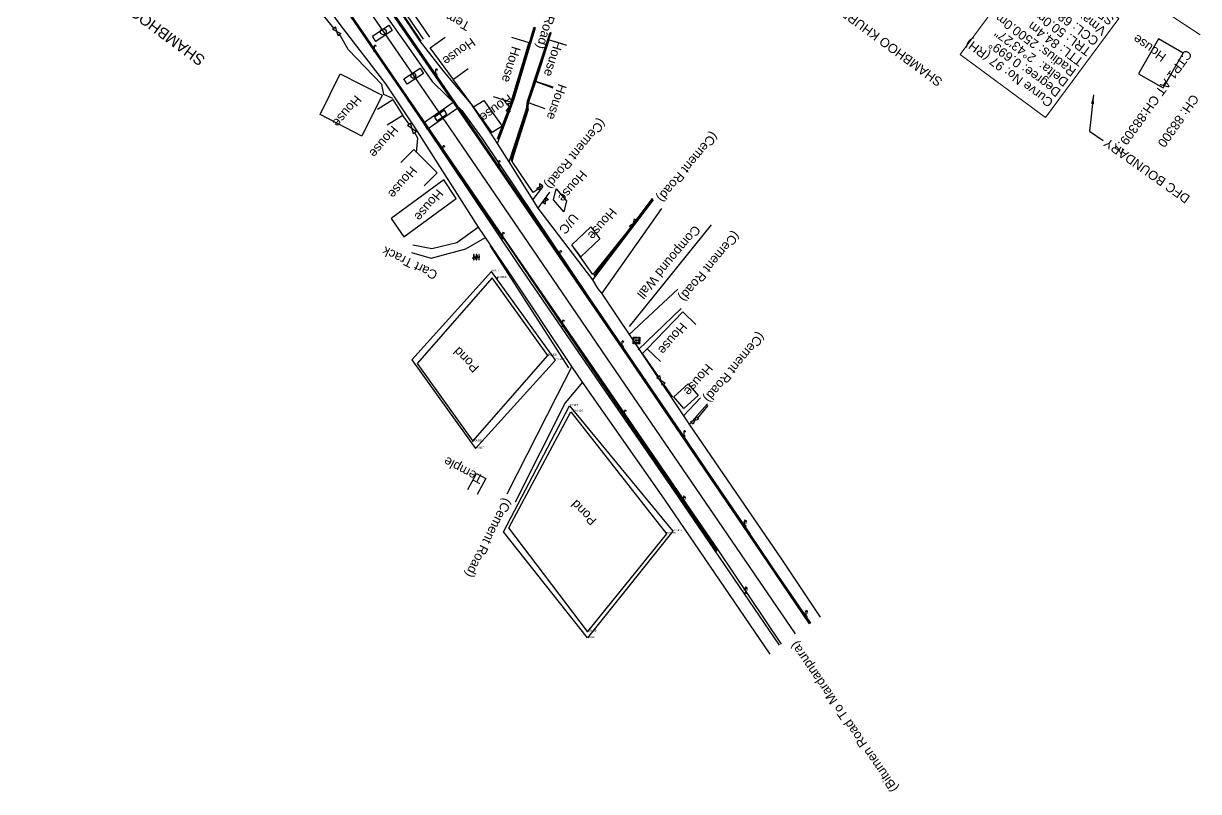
# Model space of a CAD drawing. Header units: metres. Extents: x 644418 to 1306172, y 3366650 to 6747308.
# Drawn here: x 661191 to 661513.7, y 3367369.7 to 3367580.5 of the extents above; entities that cross this region are included whole.
import ezdxf
from ezdxf.enums import TextEntityAlignment as Align

# ---------------------------------------------------------------- set-up
doc = ezdxf.new("R2010")
doc.units = ezdxf.units.M
doc.header["$MEASUREMENT"] = 0
doc.linetypes.add('CENTER', pattern=[2, 1.25, -0.25, 0.25, -0.25])
doc.linetypes.add('PHANTOM', pattern=[2.5, 1.25, -0.25, 0.25, -0.25, 0.25, -0.25])
for name, color, linetype in [('BRIDGE_PARAPET', 7, 'Continuous'), ('CART_TRACK', 34, 'Continuous'), ('COMPOUND_WALL', 251, 'Continuous'), ('DFCC Boundary', 6, 'CENTER'), ('DRAIN_BOTTOM', 5, 'Continuous'), ('DRAIN_TOP', 5, 'Continuous'), ('Gate', 251, 'Continuous'), ('GRILL', 251, 'Continuous'), ('LAMP_POST', 7, 'Continuous'), ('Manhole', 251, 'Continuous'), ('PIER_OR_ABUTMENT', 7, 'Continuous'), ('POND_BOTTOM', 5, 'Continuous'), ('POND_TOP', 5, 'Continuous'), ('RELIGIOUS_PLACE', 251, 'Continuous'), ('RESIDENTIAL_BL_PUC', 251, 'Continuous'), ('RESIDENTIAL_BL_SEMI', 251, 'Continuous'), ('SIGN_BOARD', 251, 'Continuous'), ('SUB_ROAD_CENTRE', 34, 'Continuous'), ('SUB_ROAD_EDGE', 34, 'Continuous'), ('TOPO_GATE', 251, 'Continuous'), ('TOPO_TEXT', 251, 'Continuous'), ('TRANSFORMER', 251, 'Continuous'), ('Village Name', 7, 'Continuous')]:
    doc.layers.add(name, color=color, linetype=linetype)
for name, color, linetype, lineweight in [('Proposed Chainage', 10, 'Continuous', 0), ('Proposed Curve_Details', 10, 'Continuous', 0), ('PROPOSED DFCC TOE LINE', 239, 'Continuous', 0), ('Proposed TPTC Chainages', 1, 'Continuous', 0)]:
    doc.layers.add(name, color=color, linetype=linetype, lineweight=lineweight)
doc.styles.add('ROMANS', font='romans.shx')
doc.styles.get("Standard").update_dxf_attribs({"font": 'arial.ttf'})
doc.styles.add('Style-Arial', font='arial.ttf')
doc.styles.add('Vill txt', font='arial.ttf', dxfattribs={"height": 3})
doc.dimstyles.new('ISO-25', dxfattribs={"dimtxt": 2.5, "dimasz": 2.5, "dimexe": 1.25, "dimexo": 0.625, "dimtad": 1, "dimtxsty": 'Standard', "dimcen": 2.5, "dimadec": 0, "dimazin": 0, "dimtfac": 1, "dimtmove": 0, "dimatfit": 3, "dimfxl": 1, "dimarcsym": 0})

# ---------------------------------------------------------------- blocks, each defined once
blk = doc.blocks.new('GT')
at = {"layer": 'Gate'}
for p, q in [((-0.5, -0.5), (-0.5, 0.5)), ((-0.5, 0.5), (0.5, -0.5)), ((0.5, 0.5), (0.5, -0.5))]:
    blk.add_line(p, q, dxfattribs=at)
blk.add_lwpolyline([(0.5, 0.5), (-0.5, -0.5)], dxfattribs=at)
blk = doc.blocks.new('LP')
for points in [[(0, 0), (0, 1.5)], [(0.25, 1.35), (0.44, 1.35)]]:
    blk.add_lwpolyline(points)
for centre, radius, start, end in [((0.07, 0.99), 0.519, 57.6425, 97.3165), ((0.34, 1.33), 0.094, 11.7012, 168.0476)]:
    blk.add_arc(centre, radius, start, end)
at = {"extrusion": (0, 0, -1)}
blk.add_ellipse((0, 0.01), major_axis=(0.308, 0), ratio=0.400495, dxfattribs=at)
blk.add_ellipse((0.35, 1.36), major_axis=(0.0017, 0.0438), ratio=0.461056, start_param=1.74022, end_param=4.575836)
blk = doc.blocks.new('MHS')
at = {"layer": 'Manhole', "linetype": 'PHANTOM'}
for points in [[(-0.92, 0.95), (0.96, 0.95), (0.96, -0.87), (-0.92, -0.87)], [(-0.72, 0.75), (0.76, 0.75), (0.76, -0.67), (-0.72, -0.67)]]:
    blk.add_lwpolyline(points, close=True, dxfattribs=at)
at = {"layer": 'Manhole', "linetype": 'PHANTOM', "style": 'ROMANS', "width": 0.9}
blk.add_text('MH', height=0.55, dxfattribs=at).set_placement((0.03, -0.22), align=Align.CENTER)
blk = doc.blocks.new('TRF')
blk.add_hatch(color=256).paths.add_polyline_path([(0.22, -0.04), (0.38, 0.42), (-0.98, -0.29), (0.02, 0.04), (-0.18, -0.39), (0.98, 0.09)])
for p, q in [((-0.69, 0.72), (-0.69, -0.72)), ((-0.52, 0.72), (-0.69, 0.72)), ((-0.52, -0.72), (-0.52, 0.72)), ((0, 0.72), (0, -0.72)), ((0.17, 0.72), (0, 0.72)), ((0.17, -0.72), (0.17, 0.72)), ((0.7, 0.72), (0.7, -0.72)), ((0.87, 0.72), (0.7, 0.72)), ((0.87, -0.72), (0.87, 0.72)), ((-0.69, -0.72), (-0.52, -0.72)), ((0, -0.72), (0.17, -0.72)), ((0.7, -0.72), (0.87, -0.72))]:
    blk.add_line(p, q)
blk.add_lwpolyline([(0.22, -0.04), (0.38, 0.42), (-0.98, -0.29), (0.02, 0.04), (-0.18, -0.39), (0.98, 0.09)], close=True)
blk = doc.blocks.new('TSB')
at = {"const_width": 0.132}
blk.add_lwpolyline([(-0.51, 0.84), (0.54, 0.84), (0, 1.85)], close=True, dxfattribs=at)
at = {"const_width": 0.142}
blk.add_lwpolyline([(0, 0.84), (0, 0)], dxfattribs=at)

msp = doc.modelspace()

# ---------------------------------------------------------------- linework, layer by layer
at = {"layer": 'BRIDGE_PARAPET', "linetype": 'Continuous'}
for points in [[(661402.44, 3367950.403, 277.68), (661370.986, 3367905.191, 279.556), (661339.861, 3367860.564, 281.34), (661324.108, 3367837.765, 281.858), (661303.929, 3367808.824, 281.91), (661296.109, 3367797.41, 281.935), (661266.985, 3367755.747, 281.951), (661255.8565, 3367738.9405, 281.547), (661248.7465, 3367726.8715, 281.093), (661243.8168, 3367716.608, 280.685), (661240.1338, 3367704.873, 280.21), (661237.9108, 3367690.825, 279.62), (661238.2068, 3367680.176, 279.257), (661239.0428, 3367675.175, 279.122), (661241.6438, 3367666.026, 278.836), (661247.2762, 3367652.4159, 278.4116), (661252.1499, 3367643.2257, 278.0291), (661262.7949, 3367626.5368, 277.364), (661314.433, 3367551.392, 274.247), (661330.948, 3367527.324, 273.413), (661356.6081, 3367489.5921, 271.993), (661390.365, 3367440.158, 270.289), (661406.95, 3367415.797, 269.378), (661407.0561, 3367415.8794, 269.392)], [(661407.0561, 3367415.8794, 269.392), (661390.548, 3367440.318, 270.275), (661356.754, 3367489.706, 271.996), (661331.0691, 3367527.4522, 273.416), (661314.5541, 3367551.5202, 274.25), (661262.916, 3367626.665, 277.367), (661252.297, 3367643.307, 278.03), (661247.425, 3367652.48, 278.412), (661241.79, 3367666.069, 278.836), (661239.189, 3367675.218, 279.122), (661238.353, 3367680.219, 279.257), (661238.057, 3367690.868, 279.62), (661240.28, 3367704.916, 280.21), (661243.963, 3367716.651, 280.685), (661248.874, 3367726.78, 281.09), (661255.984, 3367738.849, 281.544), (661267.158, 3367755.549, 281.779), (661296.416, 3367797.228, 281.935), (661304.188, 3367808.671, 281.872), (661324.349, 3367837.714, 281.75), (661340.164, 3367860.44, 281.346), (661371.204, 3367905.088, 279.559), (661402.571, 3367950.347, 277.679)], [(661254.542, 3367621.073, 277.414), (661285.184, 3367576.397, 275.581), (661306.197, 3367545.639, 274.315), (661322.612, 3367521.786, 273.446), (661348.434, 3367483.653, 272.062), (661381.363, 3367435.704, 270.364), (661381.546, 3367435.864, 270.35), (661348.628, 3367483.818, 272.065), (661322.7331, 3367521.9142, 273.449), (661306.3181, 3367545.7672, 274.318), (661285.3051, 3367576.5252, 275.584), (661254.6631, 3367621.2012, 277.417)]]:
    msp.add_polyline3d(points, dxfattribs=at)
at = {"layer": 'CART_TRACK', "linetype": 'Continuous'}
for points in [[(661315.956, 3367524.543, 267.662), (661310.055, 3367520.264, 267.498), (661303.113, 3367518.658, 267.16), (661297.947, 3367519.606, 267.105)], [(661297.56, 3367517.583, 266.988), (661302.999, 3367516.106, 267.044), (661312.498, 3367518.621, 267.475), (661317.891, 3367521.766, 267.658)]]:
    msp.add_polyline3d(points, dxfattribs=at)
at = {"layer": 'COMPOUND_WALL', "linetype": 'Continuous'}
for points in [[(661276.29, 3367579.226, 268.051), (661271.793, 3367584.723, 267.817), (661258.013, 3367606.107, 268.397), (661252.582, 3367613.339, 268.072)], [(661297.417, 3367584.258, 269.386), (661302.55, 3367576.708, 269.103)], [(661292.406, 3367559.91, 267.947), (661289.998, 3367561.004, 268.008), (661289.464, 3367563.717, 268.3), (661280.159, 3367573.329, 268.846), (661278.088, 3367577.114, 267.996), (661277.791, 3367577.463, 268.077)], [(661314.641, 3367557.626, 269.338), (661309.137, 3367565.026, 269.144)], [(661324.852, 3367558.903, 269.261), (661324.532, 3367558.489, 268.701)], [(661332.397, 3367535.051, 267.771), (661330.951, 3367534.076, 269.247), (661325.188, 3367542.63, 269.426), (661325.794, 3367544.649, 269.387), (661329.666, 3367556.942, 269.035)], [(661296.923, 3367552.856, 269.23), (661295.204, 3367555.275, 269.484)], [(661322.497, 3367552.371, 268.883), (661324.068, 3367556.316, 268.673)], [(661298.992, 3367545.092, 269.206), (661299.335, 3367548.972, 269.323), (661298.492, 3367550.519, 269.25)], [(661362.978, 3367531.642, 269.281), (661359.237, 3367526.551, 269.171)], [(661357.808, 3367524.566, 269.196), (661347.405, 3367511.612, 269.188), (661341.588, 3367519.768, 269.397)], [(661379.889, 3367525.208, 268.696), (661357.353, 3367497.336, 268.606)], [(661340.819, 3367485.983, 267.836), (661319.1347, 3367519.5491, 267.816)], [(661365.356, 3367483.605, 269.201), (661360.998, 3367489.884, 269.263), (661362.316, 3367491.21, 269.687)], [(661369.283, 3367477.922, 269.162), (661366.826, 3367481.46, 269.192)], [(661376.119, 3367472.105, 267.714), (661379.028, 3367475.647, 267.362)]]:
    msp.add_polyline3d(points, dxfattribs=at)
at = {"layer": 'DRAIN_BOTTOM', "linetype": 'Continuous'}
for points in [[(661331.3545, 3367579.4968, 267.348), (661324.8932, 3367558.2665, 267.315), (661321.2243, 3367548.8185, 267.338)], [(661321.4129, 3367548.6984, 267.299), (661324.955, 3367558.208, 267.335), (661331.4717, 3367579.4125, 267.413)], [(661335.811, 3367577.991, 267.451), (661329.573, 3367559.117, 267.333), (661329.329, 3367557.059, 267.366), (661324.791, 3367543.098, 267.327)], [(661325.075, 3367542.919, 267.277), (661329.571, 3367557.011, 267.344), (661329.653, 3367559.084, 267.359), (661335.8725, 3367577.9653, 267.43)], [(661347.749, 3367511.187, 267.911), (661363.726, 3367532.426, 268.296)], [(661363.791, 3367532.363, 268.295), (661347.818, 3367511.076, 267.899)]]:
    msp.add_polyline3d(points, dxfattribs=at)
at = {"layer": 'DRAIN_TOP', "linetype": 'Continuous'}
for points in [[(661293.884, 3367611.206, 267.705), (661288.45, 3367595.464, 267.897), (661288.095, 3367594.857, 267.892), (661287.6783, 3367594.1913, 267.968), (661300.113, 3367575.671, 267.845)], [(661300.886, 3367576.21, 267.842), (661288.315, 3367594.589, 267.91), (661288.656, 3367595.295, 267.91), (661294.157, 3367611.147, 267.742)], [(661321.151, 3367548.919, 267.511), (661324.808, 3367558.274, 267.702), (661331.286, 3367579.49, 267.685)], [(661331.481, 3367579.36, 267.725), (661325.019, 3367558.1, 267.752), (661321.4769, 3367548.5335, 267.778)], [(661335.753, 3367578.007, 267.683), (661329.527, 3367559.181, 267.711), (661329.298, 3367557.091, 267.777), (661324.728, 3367543.032, 267.783)], [(661325.154, 3367542.814, 267.688), (661329.614, 3367557.063, 267.706), (661329.704, 3367559.107, 267.651), (661335.913, 3367577.967, 267.654)], [(661363.701, 3367532.436, 268.357), (661347.755, 3367511.222, 267.944)], [(661347.859, 3367511.062, 267.992), (661363.817, 3367532.351, 268.372)]]:
    msp.add_polyline3d(points, dxfattribs=at)
at = {"layer": 'GRILL', "linetype": 'Continuous'}
for points in [[(661390.678, 3367440.293, 270.276), (661356.804, 3367489.773, 271.998), (661331.052, 3367527.333, 273.398), (661314.459, 3367551.433, 274.241), (661293.673, 3367581.894, 275.485), (661262.978, 3367626.706, 277.368), (661252.396, 3367643.333, 278.03), (661247.471, 3367652.56, 278.411), (661241.864, 3367666.119, 278.846), (661239.297, 3367675.24, 279.124), (661238.467, 3367680.277, 279.259), (661238.146, 3367690.853, 279.618), (661240.357, 3367704.906, 280.208), (661244.064, 3367716.582, 280.687), (661248.986, 3367726.731, 281.097), (661256.072, 3367738.774, 281.531), (661266.889, 3367755.466, 281.789), (661285.165, 3367778.523, 282.081), (661290.898, 3367786.849, 282.107)], [(661322.617, 3367521.577, 273.404), (661306.14, 3367545.591, 274.324), (661285.092, 3367576.314, 275.578), (661254.478, 3367621.021, 277.413), (661243.82, 3367637.288, 278.11), (661238.382, 3367647.062, 278.55), (661231.733, 3367662.54, 279.181), (661228.56, 3367673.422, 279.57)]]:
    msp.add_polyline3d(points, dxfattribs=at)
at = {"layer": 'PIER_OR_ABUTMENT', "linetype": 'Continuous'}
for points in [[(661286.867, 3367577.04, 273.937), (661291.364, 3367580.007, 273.912), (661292.309, 3367578.542, 273.915), (661287.8119, 3367575.575, 273.915)], [(661295.452, 3367565.297, 272.85), (661299.949, 3367568.264, 272.825), (661300.894, 3367566.799, 272.828), (661296.3969, 3367563.832, 272.828)], [(661309.263, 3367558.95, 272.582), (661300.839, 3367553.12, 272.61), (661301.858, 3367551.507, 273.054), (661310.282, 3367557.337, 273.054)], [(661307.3157, 3367555.6322, 267.898), (661306.627, 3367556.665, 267.881), (661303.862, 3367554.792, 268.035), (661304.5508, 3367553.7591, 268.035)]]:
    msp.add_polyline3d(points, close=True, dxfattribs=at)
for centre, radius in [((661289.841, 3367578.1885, 268.506), 0.8179), ((661298.079, 3367566.15, 267.912), 0.6874)]:
    msp.add_circle(centre, radius, dxfattribs=at)
at = {"layer": 'POND_BOTTOM', "linetype": 'Continuous'}
for points in [[(661314.396, 3367465.818, 265.68), (661335.02, 3367489.329, 266.905), (661319.7391, 3367510.648, 266.533), (661299.0993, 3367487.119, 266.533)], [(661341.3579, 3367473.9161, 266.825), (661367.59, 3367440.44, 268.166), (661345.891, 3367413.581, 265.07), (661324.3396, 3367442.0749, 265.07)]]:
    msp.add_polyline3d(points, close=True, dxfattribs=at)
at = {"layer": 'POND_BOTTOM'}
for p in [(661321.212, 3367510.648, 266.533), (661335.02, 3367489.329, 266.905), (661342.279, 3367473.944, 266.825), (661314.396, 3367465.818, 265.68), (661367.59, 3367440.44, 268.166), (661345.891, 3367413.581, 265.07)]:
    msp.add_point(p, dxfattribs=at)
at = {"layer": 'POND_TOP', "linetype": 'Continuous'}
for points in [[(661315.164, 3367463.83, 266.286), (661337.069, 3367488.079, 267.229), (661319.547, 3367512.447, 267.148), (661297.6329, 3367488.1879, 267.148)], [(661340.92, 3367475.521, 267.323), (661369.367, 3367441.171, 268.03), (661345.922, 3367411.82, 265.812), (661322.8098, 3367441.0028, 265.812)]]:
    msp.add_polyline3d(points, close=True, dxfattribs=at)
at = {"layer": 'Proposed Curve_Details'}
msp.add_lwpolyline([(661491.7734, 3367581.8201), (661471.6287, 3367554.6377), (661448.1892, 3367572.0086), (661468.334, 3367599.191)], close=True, dxfattribs=at)
at = {"layer": 'PROPOSED DFCC TOE LINE', "lineweight": 0, "flags": 128}
msp.add_lwpolyline([(661514.0883, 3367577.3838), (661505.4846, 3367583.0618), (661504.4576, 3367583.732), (661494.8096, 3367590.0648), (661488.8941, 3367594.4015), (661485.5629, 3367596.9484), (661476.429, 3367603.9823), (661472.9783, 3367606.6591), (661467.2922, 3367611.0101), (661463.3903, 3367614.8791), (661462.8112, 3367614.0696), (661453.8648, 3367620.4697), (661455.5308, 3367622.7986), (661450.2062, 3367628.2779), (661443.9522, 3367634.7558), (661441.4214, 3367637.3858), (661432.2193, 3367645.9315), (661429.1339, 3367648.3081), (661422.3161, 3367653.5634), (661412.9594, 3367660.0914), (661395.7602, 3367670.5565), (661390.5432, 3367673.8668)], dxfattribs=at)
at = {"layer": 'RELIGIOUS_PLACE', "linetype": 'Continuous'}
msp.add_polyline3d([(661313.0321, 3367452.5772, 267.439), (661315.383, 3367456.99, 267.439), (661317.994, 3367455.599, 268.355), (661315.6431, 3367451.1862, 268.355)], dxfattribs=at)
at = {"layer": 'RESIDENTIAL_BL_PUC', "linetype": 'Continuous'}
for points in [[(661313.1144, 3367568.0479, 268.878), (661309.07, 3367565.108, 268.878), (661302.743, 3367573.812, 269.106), (661306.7874, 3367576.7519, 269.106)], [(661325.0069, 3367576.6992, 269.032), (661329.795, 3367575.259, 269.032), (661324.872, 3367558.892, 269.334), (661320.0839, 3367560.3322, 269.334)], [(661336.4877, 3367563.0515, 269.106), (661331.72, 3367564.558, 269.106), (661335.342, 3367576.021, 269.281), (661340.1097, 3367574.5145, 269.281)], [(661334.3153, 3367557.0611, 268.997), (661329.7047, 3367558.7296, 268.997), (661331.72, 3367564.558, 269.106), (661336.4193, 3367562.8501, 269.106)], [(661288.1959, 3367556.9531, 269.593), (661292.431, 3367559.611, 269.593), (661295.166, 3367555.253, 269.882), (661290.9309, 3367552.5951, 269.882)], [(661294.6825, 3367542.3404, 270.18), (661298.228, 3367545.866, 270.18), (661304.598, 3367539.46, 269.682), (661301.0525, 3367535.9344, 269.682)], [(661365.9211, 3367487.7454, 269.687), (661362.316, 3367491.21, 269.687), (661372.055, 3367501.344, 269.761), (661375.6601, 3367497.8794, 269.761)]]:
    msp.add_polyline3d(points, dxfattribs=at)
for points in [[(661503.931, 3367562.833, 272.725), (661509.408, 3367572.345, 271.424), (661502.718, 3367576.28, 271.464), (661497.2027, 3367566.7014, 271.464)], [(661272.453, 3367555.468, 272.861), (661277.972, 3367566.669, 271.074), (661289.548, 3367560.831, 270.487), (661283.9728, 3367549.5159, 270.487)], [(661322.504, 3367552.308, 269.561), (661319.696, 3367550.597, 269.317), (661314.641, 3367557.626, 269.338), (661317.4567, 3367559.3417, 269.338)], [(661295.463, 3367521.886, 269.356), (661309.86, 3367532.49, 269.79), (661306.436, 3367537.538, 269.567), (661292.0348, 3367526.9309, 269.567)], [(661339.42, 3367528.835, 267.944), (661336.546, 3367532.127, 267.589), (661337.253, 3367535.14, 268.172), (661340.1365, 3367531.8372, 268.172)], [(661376.257, 3367478.366, 267.651), (661372.32, 3367474.813, 268.832), (661369.574, 3367478.057, 268.429), (661373.511, 3367481.61, 267.248)]]:
    msp.add_polyline3d(points, close=True, dxfattribs=at)
at = {"layer": 'RESIDENTIAL_BL_SEMI', "linetype": 'Continuous'}
msp.add_polyline3d([(661344.09, 3367516.462, 269.91), (661341.588, 3367519.768, 269.397), (661346.8035, 3367524.6704, 270.492), (661349.3246, 3367521.3392, 270.492)], close=True, dxfattribs=at)
at = {"layer": 'SUB_ROAD_CENTRE', "linetype": 'Continuous'}
msp.add_polyline3d([(661403.05, 3367412.92, 268.555), (661385.601, 3367438.353, 269.534), (661352.437, 3367486.964, 271.293), (661327.003, 3367524.131, 272.658), (661310.255, 3367548.689, 273.524), (661289.135, 3367579.401, 274.793), (661258.601, 3367624.049, 276.618), (661248.026, 3367640.817, 277.255), (661242.915, 3367650.423, 277.622), (661236.774, 3367664.518, 278.167), (661234.052, 3367674.26, 278.524), (661233.21, 3367679.764, 278.653), (661232.692, 3367691.265, 279.023), (661235.203, 3367706.291, 279.541), (661239.146, 3367718.232, 279.93), (661243.878, 3367728.553, 280.286), (661251.765, 3367741.689, 280.776), (661262.56, 3367758.952, 281.024), (661292.38, 3367801.506, 281.042), (661322.112, 3367843.754, 281.02), (661335.63, 3367863.232, 280.566), (661366.69, 3367907.864, 278.798), (661398.18, 3367953.049, 276.986)], dxfattribs=at)
at = {"layer": 'SUB_ROAD_EDGE', "linetype": 'Continuous'}
for points in [[(661399.166, 3367410.158, 268.441), (661381.752, 3367435.982, 269.461), (661348.857, 3367484.068, 271.189), (661322.768, 3367521.94, 272.61), (661306.424, 3367545.734, 273.447), (661285.329, 3367576.576, 274.698), (661254.711, 3367621.193, 276.524), (661244.038, 3367637.523, 277.245), (661238.651, 3367647.258, 277.659), (661232.003, 3367662.629, 278.262), (661228.815, 3367673.506, 278.663), (661227.857, 3367679.472, 278.851), (661227.509, 3367691.475, 279.239), (661230.147, 3367707.518, 279.744), (661234.183, 3367720.075, 280.049), (661239.355, 3367730.567, 280.326), (661247.521, 3367744.184, 280.73), (661259.057, 3367761.372, 280.942), (661288.83, 3367804.208, 280.993), (661318.273, 3367846.513, 280.85), (661331.647, 3367865.7, 280.483), (661362.629, 3367910.249, 278.709), (661394.116, 3367955.542, 276.827)], [(661406.847, 3367415.72, 268.432), (661390.088, 3367440.433, 269.4), (661356.573, 3367489.59, 271.132), (661330.821, 3367527.2, 272.587), (661314.206, 3367551.36, 273.453), (661293.252, 3367581.791, 274.667), (661262.691, 3367626.436, 276.517), (661252.099, 3367643.101, 277.169), (661247.148, 3367652.486, 277.546), (661241.543, 3367666.081, 278.025), (661238.927, 3367675.212, 278.292), (661238.178, 3367680.299, 278.405), (661237.803, 3367690.987, 278.788), (661240.087, 3367705.011, 279.369), (661243.812, 3367716.745, 279.817), (661248.716, 3367726.894, 280.218), (661255.86, 3367739.06, 280.69), (661266.798, 3367755.911, 280.995), (661295.818, 3367797.648, 281.015), (661325.202, 3367839.924, 280.896), (661339.565, 3367860.525, 280.513), (661370.64, 3367905.258, 278.723), (661402.198, 3367950.483, 276.819)], [(661396.091, 3367407.425, 268.065), (661367.069, 3367449.905, 268.09), (661344.516, 3367482.002, 267.864), (661341.615, 3367486.365, 267.86), (661324.333, 3367512.304, 267.816), (661315.956, 3367524.543, 267.662), (661299.143, 3367551.037, 267.888), (661290.486, 3367563.935, 267.914), (661277.976, 3367580.236, 267.917), (661255.884, 3367610.271, 268.282), (661237.585, 3367642.255, 268.534), (661223.545, 3367666.337, 268.738), (661220.711, 3367684.608, 268.804), (661222.84, 3367702.53, 268.946), (661224.589, 3367711.57, 269.067), (661240.872, 3367746.721, 269.3), (661243.525, 3367751.028, 269.207)], [(661398.649, 3367409.821, 268.134), (661369.787, 3367452.162, 268.19), (661344.531, 3367488.728, 267.996), (661326.93, 3367514.379, 267.856), (661301.293, 3367552.592, 267.939), (661280.846, 3367582.764, 267.884), (661259.832, 3367613.404, 268.125), (661241.261, 3367644.439, 268.481), (661228.784, 3367667.508, 268.638), (661225.699, 3367683.907, 268.755), (661227.002, 3367700.862, 268.878), (661229.821, 3367710.434, 268.955), (661244.739, 3367743.404, 269.168), (661247.996, 3367747.332, 269.258), (661253.355, 3367746.261, 269.337)], [(661253.355, 3367746.261, 269.337), (661254.564, 3367743.072, 269.294), (661251.098, 3367737.233, 269.319), (661238.469, 3367707.57, 269.111), (661235.303, 3367683.302, 268.852), (661239.343, 3367660.804, 268.626), (661249.83, 3367642.639, 268.4), (661270.306, 3367611.359, 268.12), (661297.405, 3367572.936, 267.755), (661303.248, 3367564.596, 267.856), (661311.427, 3367556.596, 267.734), (661316.973, 3367548.916, 267.711), (661345.901, 3367505.821, 267.86), (661371.637, 3367468.169, 268.095), (661396.721, 3367431.121, 268.1), (661407.102, 3367415.891, 268.112)], [(661409.905, 3367417.524, 267.982), (661399.448, 3367433.17, 268.064), (661373.952, 3367470.334, 268.049), (661349.821, 3367506.488, 267.822), (661348.85, 3367507.632, 267.825), (661347.363, 3367510.157, 267.84), (661332.39, 3367529.808, 267.831), (661324.433, 3367542.559, 267.786), (661321.158, 3367547.563, 267.808), (661319.516, 3367550.072, 267.836), (661313.972, 3367558.418, 267.806), (661306.546, 3367567.183, 267.858), (661299.923, 3367575.66, 267.74), (661274.167, 3367614.255, 268.01), (661255.074, 3367644.406, 268.377), (661243.514, 3367663.502, 268.58), (661240.327, 3367683.339, 268.636), (661242.958, 3367707.542, 268.984)], [(661321.151, 3367547.577, 267.806), (661325.122, 3367558.034, 267.756), (661325.767, 3367559.802, 267.74), (661331.609, 3367579.35, 267.747)], [(661324.433, 3367542.559, 267.786), (661329.16, 3367557.083, 267.782), (661329.4, 3367559.168, 267.727), (661335.618, 3367577.986, 267.678)], [(661330.929, 3367532.055, 267.84), (661333.759, 3367535.737, 267.651)], [(661332.39, 3367529.808, 267.831), (661335.538, 3367534.194, 267.619), (661335.5132, 3367534.2127, 267.6194)], [(661347.37, 3367510.154, 267.84), (661364.046, 3367532.057, 268.276)], [(661366.246, 3367529.746, 268.029), (661349.821, 3367506.488, 267.822)], [(661370.72, 3367507.599, 267.802), (661357.242, 3367495, 267.953)], [(661359.766, 3367490.948, 268.036), (661371.592, 3367502.249, 267.777)], [(661341.5346, 3367486.1809, 267.8442), (661341.507, 3367486.193, 267.844), (661337.45, 3367478.308, 267.888), (661323.762, 3367451.336, 267.88)], [(661344.517, 3367481.994, 267.864), (661339.806, 3367476.346, 267.869), (661326.08, 3367449.136, 267.871)], [(661376.936, 3367477.728, 267.658), (661372.243, 3367472.765, 268.059)], [(661373.862, 3367470.508, 268.059), (661378.815, 3367476.093, 267.57)]]:
    msp.add_polyline3d(points, dxfattribs=at)

# ---------------------------------------------------------------- block references
at = {"layer": 'LAMP_POST', "linetype": 'Continuous'}
for p in [(661287.427, 3367572.975, 275.458), (661304.274, 3367566.435, 274.901), (661306.294, 3367545.37, 274.831), (661321.519, 3367541.294, 273.932), (661322.633, 3367521.575, 273.476), (661338.438, 3367516.595, 273.004), (661339.142, 3367497.511, 273.051), (661355.456, 3367491.781, 272.105), (661356.081, 3367472.797, 272.167), (661372.395, 3367467.165, 271.199), (661372.366, 3367449.087, 270.86), (661389.117, 3367442.518, 270.32), (661389.345, 3367424.164, 269.804), (661405.924, 3367417.714, 269.384)]:
    msp.add_blockref('LP', p, dxfattribs=at)
at = {"layer": 'Manhole', "linetype": 'Continuous'}
msp.add_blockref('MHS', (661359.338, 3367493.461, 267.91), dxfattribs=at)
at = {"layer": 'SIGN_BOARD', "linetype": 'Continuous'}
for p in [(661372.367, 3367449.088, 270.864), (661389.113, 3367442.527, 270.305), (661389.321, 3367424.149, 269.811), (661405.912, 3367417.697, 269.384)]:
    msp.add_blockref('TSB', p, dxfattribs=at)
at = {"layer": 'TOPO_GATE'}
for p, xscale, zscale, rotation in [((661277.0405, 3367578.3445), 2.315420048444527, 2.315420048444527, 130), ((661324.3, 3367557.4025), 2.221986723137532, 2.221986723137532, 78), ((661297.7075, 3367551.6875), 2.814841026022423, 2.814841026022423, 123.9999999999999), ((661332.7905, 3367535.657), 1.442839214960157, 1.442839214960157, 57.00000000000001), ((661334.352, 3367531.818), 1.632633455798055, 1.632633455798055, 56), ((661358.5225, 3367525.5585), 2.445867126741436, 2.445867126741436, 234), ((661366.091, 3367482.5335), 2.598720646893049, 2.598720646893049, 123.9999999999999), ((661375.343, 3367471.549), 1.990573786488542, 1.990573786488542, 41.99999999999999)]:
    msp.add_blockref('GT', p, dxfattribs=dict(at, xscale=xscale, zscale=zscale, rotation=rotation))
at = {"layer": 'TRANSFORMER', "linetype": 'Continuous'}
msp.add_blockref('TRF', (661315.321, 3367516.324, 270.238), dxfattribs=at)

# ---------------------------------------------------------------- texts
at = {"layer": 'DFCC Boundary', "linetype": 'Continuous', "ltscale": 5}
msp.add_text('DFC BOUNDARY', height=2.5, rotation=144.612954, dxfattribs=at).set_placement((661511.5809, 3367532.9694))
at = {"layer": 'POND_BOTTOM'}
for p in [(661321.212, 3367510.648, 266.533), (661335.02, 3367489.329, 266.905), (661342.279, 3367473.944, 266.825), (661314.396, 3367465.818, 265.68), (661367.59, 3367440.44, 268.166), (661345.891, 3367413.581, 265.07)]:
    msp.add_text('PONDB', height=0.5, dxfattribs=at).set_placement(p)
at = {"layer": 'POND_TOP'}
for p in [(661319.547, 3367512.447, 267.148), (661337.069, 3367488.079, 267.229), (661340.92, 3367475.521, 267.323), (661315.164, 3367463.83, 266.286), (661369.367, 3367441.171, 268.03), (661345.922, 3367411.82, 265.812)]:
    msp.add_text('PONDT', height=0.5, dxfattribs=at).set_placement(p)
at = {"layer": 'Proposed Chainage', "lineweight": 0, "insert": (661512.9361, 3367560.5795), "char_height": 2.5, "attachment_point": 4, "rotation": 234.820101, "line_spacing_factor": 0.6, "style": 'Style-Arial'}
msp.add_mtext('CH: 88300', dxfattribs=at)
at = {"layer": 'Proposed Curve_Details', "color": 1, "insert": (661490.7174, 3367581.8346), "char_height": 2.5, "attachment_point": 7, "rotation": 143.457953, "line_spacing_factor": 0.84, "style": 'Style-Arial'}
msp.add_mtext('{\\C256;Curve No: 97 (RH)\\PDegree: 0.699%%D\\PDelta:  2%%D43\'27"\\PRadius: 2500.0m\\PTTL: 84.4m\\PTRL: 50.0m\\PCCL: 68.9m\\PVmax: 100kmph\\PSE: 50mm}', dxfattribs=at)
at = {"layer": 'Proposed TPTC Chainages', "color": 1, "lineweight": 0, "insert": (661511.0816, 3367572.791), "char_height": 2.5, "attachment_point": 4, "rotation": 234.247082, "line_spacing_factor": 0.6, "style": 'Style-Arial'}
msp.add_mtext('CTP1 AT CH:88309.7', dxfattribs=at)
at = {"layer": 'SUB_ROAD_EDGE', "color": 8, "linetype": 'Continuous'}
for s, rotation, p in [('(Cement Road)', 253.361009, (661338.6857, 3367596.7618)), ('(Cement Road)', 230, (661349.2799, 3367554.6165)), ('(Cement Road)', 230, (661380.0884, 3367550.9888)), ('(Cement Road)', 230, (661386.085, 3367523.7182)), ('Cart Track', 154.015577, (661304.9939, 3367512.266)), ('(Cement Road)', 230, (661392.9478, 3367495.9717)), ('(Cement Road)', 243.092696, (661323.0588, 3367450.4445)), ('(Bitumen Road To Mardanpura)', 124.453128, (661431.2908, 3367370.5401))]:
    msp.add_text(s, height=2.5, rotation=rotation, dxfattribs=at).set_placement(p)
at = {"layer": 'TOPO_TEXT'}
for s, rotation, p in [('Temple', 151.953716, (661313.8837, 3367580.5497)), ('House', 216.013672, (661313.9777, 3367576.7028)), ('House', 253.259335, (661325.2206, 3367574.4124)), ('House', 252.464864, (661336.8917, 3367576.0113)), ('House', 250.925734, (661337.9308, 3367564.1214)), ('House', 230, (661282.1713, 3367561.0323)), ('House', 216.013672, (661324.2146, 3367561.2216)), ('House', 230, (661292.2559, 3367552.6847)), ('House', 230, (661297.428, 3367541.5217)), ('House', 230, (661344.0945, 3367540.4261)), ('House', 230, (661304.656, 3367535.2594)), ('U/C', 230, (661341.7263, 3367528.6024)), ('House', 230, (661352.2432, 3367530.1099)), ('Compound Wall', 230, (661375.2798, 3367525.3071)), ('House', 230, (661371.5658, 3367498.6678)), ('Pond', 135.003087, (661316.3568, 3367486.1928)), ('House', 230, (661378.6267, 3367487.3021)), ('Temple', 151.953716, (661317.5383, 3367456.2061)), ('Pond', 135.003087, (661348.6581, 3367444.2338))]:
    msp.add_text(s, height=2.5, rotation=rotation, dxfattribs=at).set_placement(p)
msp.add_text('House', height=2.5, rotation=144.832787, dxfattribs=at).set_placement((661500.1804, 3367573.7176), align=Align.MIDDLE_CENTER)
at = {"layer": 'Village Name', "style": 'Vill txt'}
for height, p in [(3, (661241.1938, 3367571.0458)), (2.5, (661443.6142, 3367564.992))]:
    msp.add_text('SHAMBHOO KHURD  VILLAGE', height=height, rotation=143.672966, dxfattribs=at).set_placement(p)

# ---------------------------------------------------------------- leaders
at = {"layer": 'DFCC Boundary', "linetype": 'Continuous', "lineweight": 0, "ltscale": 5}
msp.add_leader([(661484.8251, 3367560.8947), (661483.7556, 3367550.9728), (661487.4898, 3367548.3363)], dimstyle='ISO-25', override={"dimtxt": 0.5, "dimtad": 0}, dxfattribs=at)

doc.saveas('drawing.dxf')
